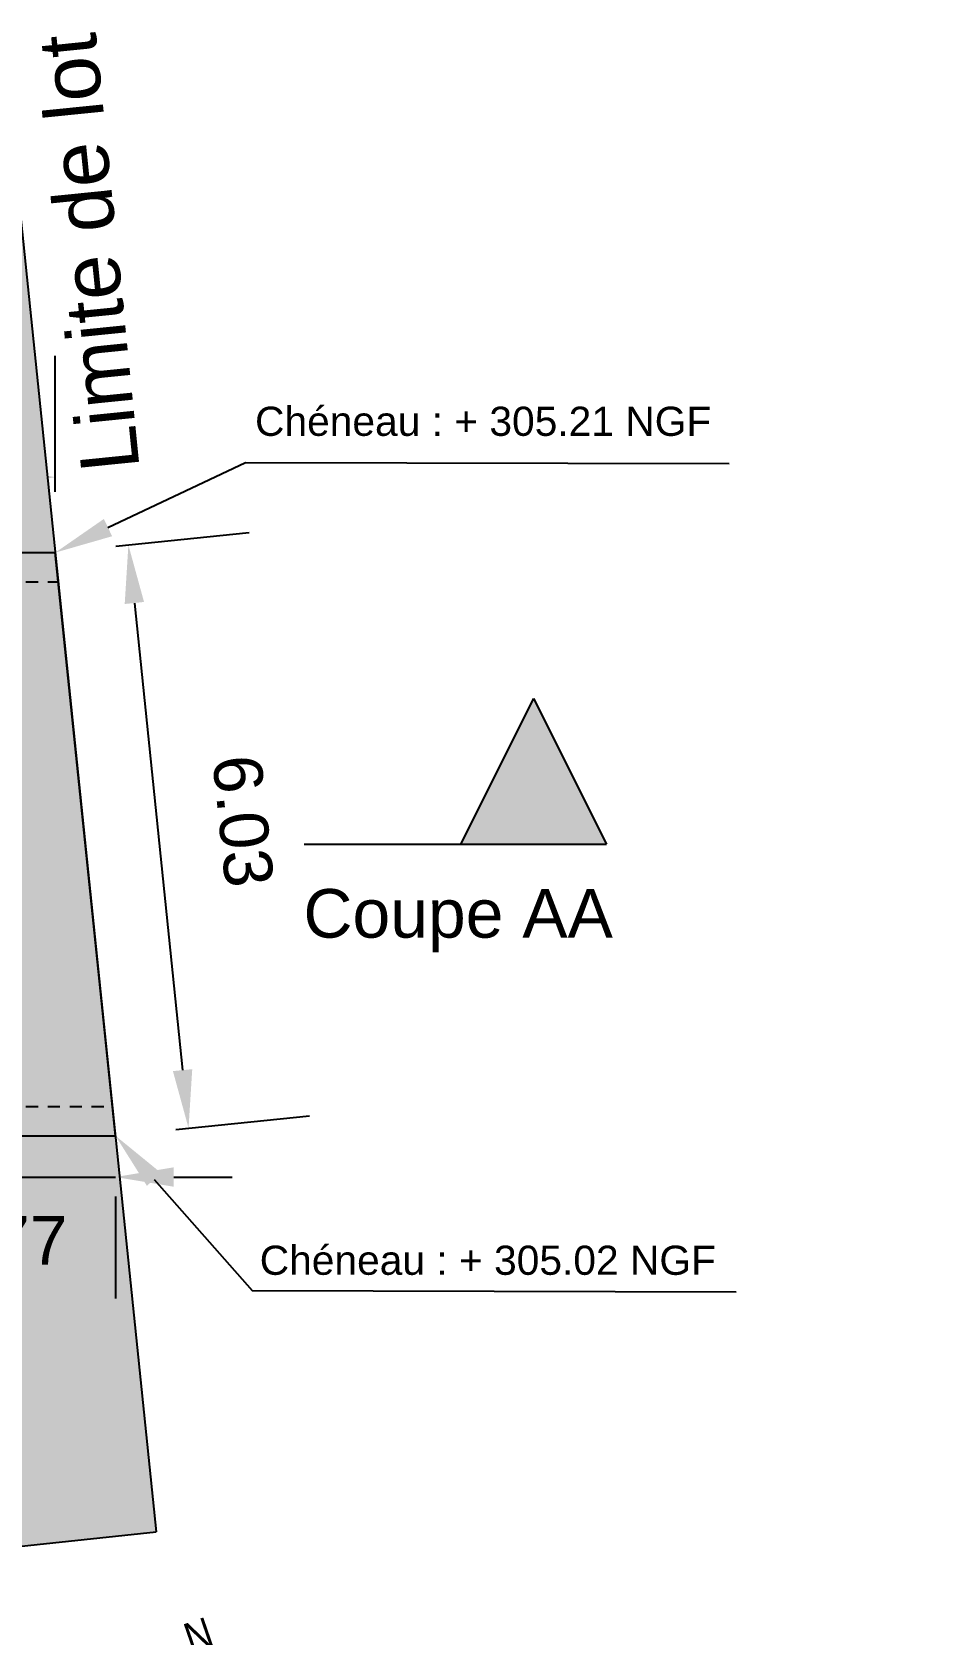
# Model space of a CAD drawing. Header units: millimetres. Extents: x 2331 to 2518, y 1657 to 1762.
# Drawn here: x 2446.39 to 2455.64, y 1734.89 to 1751.38 of the extents above; entities that cross this region are included whole.
import ezdxf
from ezdxf import colors
from ezdxf.entities.mleader import LeaderData, LeaderLine
from ezdxf.math import Vec2, Vec3

# ---------------------------------------------------------------- set-up
doc = ezdxf.new("R2010")
doc.units = ezdxf.units.MM
doc.linetypes.add('CACHE', pattern=[0.375, 0.25, -0.125])
for name, color, linetype in [('Cotations', 1, 'Continuous'), ('Espaces verts', 82, 'Continuous'), ('LimitesLot', 5, 'Continuous'), ('Maison', 7, 'Continuous'), ('Texte', 7, 'Continuous')]:
    doc.layers.add(name, color=color, linetype=linetype)
doc.styles.get("Standard").update_dxf_attribs({"font": 'arial.ttf'})
doc.dimstyles.new('ISO-25', dxfattribs={"dimtxt": 2.5, "dimasz": 2.5, "dimexe": 1.25, "dimexo": 0.625, "dimtad": 1, "dimtxsty": 'Standard', "dimcen": 2.5, "dimadec": 0, "dimazin": 0, "dimtfac": 1, "dimtmove": 0, "dimatfit": 3, "dimfxl": 1, "dimarcsym": 0})

# ---------------------------------------------------------------- blocks, each defined once
blk = doc.blocks.new('*D48')
at = {"layer": 'Cotations', "color": 0, "lineweight": -2, "transparency": 16777216}
for p, q in [((2443.482, 1746.653), (2443.482, 1748.054)), ((2446.634, 1746.653), (2446.634, 1748.054)), ((2444.082, 1746.804), (2446.034, 1746.804))]:
    blk.add_line(p, q, dxfattribs=at)
at = {"layer": 'Cotations', "color": 0, "transparency": 16777216}
for points in [[(2444.082, 1746.904), (2444.082, 1746.704), (2443.482, 1746.804)], [(2446.034, 1746.904), (2446.034, 1746.704), (2446.634, 1746.804)]]:
    blk.add_solid(points, dxfattribs=at)
at = {"layer": 'Defpoints', "color": 0, "transparency": 16777216}
for p in [(2446.634, 1746.804), (2443.482, 1746.028), (2446.634, 1746.028)]:
    blk.add_point(p, dxfattribs=at)
at = {"layer": 'Cotations', "color": 0, "transparency": 16777216, "insert": (2445.07, 1747.684), "char_height": 0.5, "attachment_point": 5}
blk.add_mtext('3.15', dxfattribs=at)
blk = doc.blocks.new('*D55')
at = {"layer": 'Cotations', "color": 0, "lineweight": -2, "transparency": 16777216}
for p, q in [((2442.882, 1739.603), (2442.282, 1739.603)), ((2443.482, 1739.603), (2447.253, 1739.603)), ((2447.853, 1739.603), (2448.453, 1739.603)), ((2443.482, 1739.403), (2443.482, 1738.353)), ((2447.253, 1739.403), (2447.253, 1738.353))]:
    blk.add_line(p, q, dxfattribs=at)
at = {"layer": 'Cotations', "color": 0, "transparency": 16777216}
for points in [[(2442.882, 1739.703), (2442.882, 1739.503), (2443.482, 1739.603)], [(2447.853, 1739.703), (2447.853, 1739.503), (2447.253, 1739.603)]]:
    blk.add_solid(points, dxfattribs=at)
at = {"layer": 'Defpoints', "color": 0, "transparency": 16777216}
for p in [(2443.482, 1740.028), (2447.253, 1740.028), (2447.253, 1739.603)]:
    blk.add_point(p, dxfattribs=at)
at = {"layer": 'Cotations', "color": 0, "transparency": 16777216, "insert": (2446.08, 1738.947), "char_height": 0.5, "attachment_point": 5}
blk.add_mtext('3.77', dxfattribs=at)
blk = doc.blocks.new('*D49')
at = {"layer": 'Cotations', "color": 0, "lineweight": -2, "transparency": 16777216}
for p, q in [((2447.256, 1746.093), (2448.63, 1746.234)), ((2447.448, 1745.509), (2447.944, 1740.703)), ((2447.875, 1740.093), (2449.249, 1740.234))]:
    blk.add_line(p, q, dxfattribs=at)
at = {"layer": 'Cotations', "color": 0, "transparency": 16777216}
for points in [[(2447.547, 1745.52), (2447.348, 1745.499), (2447.386, 1746.106)], [(2448.043, 1740.713), (2447.844, 1740.693), (2448.005, 1740.106)]]:
    blk.add_solid(points, dxfattribs=at)
at = {"layer": 'Defpoints', "color": 0, "transparency": 16777216}
for p in [(2446.634, 1746.028), (2448.005, 1740.106), (2447.253, 1740.028)]:
    blk.add_point(p, dxfattribs=at)
at = {"layer": 'Cotations', "color": 0, "transparency": 16777216, "insert": (2448.564, 1743.266), "char_height": 0.5, "attachment_point": 5, "rotation": 275.8917}
blk.add_mtext('6.03', dxfattribs=at)

msp = doc.modelspace()

# ---------------------------------------------------------------- hatches: boundary and pattern name
at = {"layer": 'Espaces verts', "true_color": 0x939598, "transparency": 33554508}
h = msp.add_hatch(color=252, dxfattribs=at)
h.dxf.hatch_style = 1
h.paths.add_polyline_path([(2439.982, 1746.328), (2443.482, 1746.328), (2443.482, 1746.028), (2446.634, 1746.028), (2446.19, 1750.328), (2439.982, 1750.328)])
h.paths.add_polyline_path([(2447.253, 1740.028), (2443.482, 1740.028), (2443.482, 1739.728), (2443.182, 1739.728), (2443.63, 1735.525), (2447.673, 1735.954)])
at = {"layer": 'Maison', "true_color": 0x991b1e, "transparency": 33554508}
h = msp.add_hatch(color=244, dxfattribs=at)
h.dxf.hatch_style = 1
h.paths.add_polyline_path([(2443.482, 1746.328), (2427.982, 1746.328), (2427.982, 1743.028), (2443.482, 1743.028)])
h.paths.add_polyline_path([(2443.482, 1743.028), (2427.982, 1743.028), (2427.982, 1739.728), (2431.482, 1739.728), (2431.482, 1737.228), (2439.982, 1737.228), (2439.982, 1739.728), (2443.482, 1739.728)])
h.paths.add_polyline_path([(2439.982, 1750.328), (2430.882, 1750.328), (2430.882, 1746.328), (2439.982, 1746.328)])
h.paths.add_polyline_path([(2446.634, 1746.028), (2443.482, 1746.028), (2443.482, 1740.028), (2447.253, 1740.028)])
at = {"layer": 'Texte', "true_color": 0x939598, "transparency": 33554508}
h = msp.add_hatch(dxfattribs=at)
h.set_pattern_fill('ANGLE', color=252)
h.set_pattern_definition([(0, (73.632, 21.7336), (0, 6.985), [5.08, -1.905]), (90, (73.632, 21.7336), (-6.985, 4e-16), [5.08, -1.905])])
h.paths.add_polyline_path([(2452.304, 1743.028), (2451.554, 1744.528), (2450.804, 1743.028)])
h = msp.add_hatch(color=252, dxfattribs=at)
h.dxf.hatch_style = 1
h.paths.add_polyline_path([(2451.554, 1744.528), (2450.804, 1743.028), (2452.304, 1743.028)])

# ---------------------------------------------------------------- linework, layer by layer
at = {"layer": 'LimitesLot', "transparency": 33554636}
for p in [(2446.19, 1750.328), (2442.701, 1735.427)]:
    msp.add_line(p, (2447.673, 1735.954), dxfattribs=at)
at = {"layer": 'Maison', "transparency": 33554636}
for p, q in [((2443.482, 1746.028), (2446.634, 1746.028)), ((2447.253, 1740.028), (2446.634, 1746.028)), ((2443.482, 1740.028), (2447.253, 1740.028))]:
    msp.add_line(p, q, dxfattribs=at)
at = {"layer": 'Maison', "linetype": 'CACHE', "ltscale": 0.5, "transparency": 33554636}
for p, q in [((2443.182, 1745.728), (2446.665, 1745.728)), ((2443.182, 1740.328), (2447.222, 1740.328))]:
    msp.add_line(p, q, dxfattribs=at)
at = {"layer": 'Maison', "transparency": 33554636}
msp.add_lwpolyline([(2446.356, 1743.422, 0, 0.4, 0), (2445.786, 1743.418, 0, 0, 0), (2444.831, 1743.413, 0, 0, 0)], format="xyseb", dxfattribs=at)
at = {"layer": 'Texte', "transparency": 33554636}
for p, q in [((2451.554, 1744.528), (2450.804, 1743.028)), ((2451.554, 1744.528), (2452.304, 1743.028)), ((2449.194, 1743.028), (2452.304, 1743.028))]:
    msp.add_line(p, q, dxfattribs=at)

# ---------------------------------------------------------------- texts
at = {"linetype": 'Continuous', "transparency": 33554636, "width": 0.85}
msp.add_text('N', height=0.32, rotation=19, dxfattribs=at).set_placement((2448.031, 1734.689))
at = {"layer": 'Texte', "transparency": 33554636, "insert": (2446.905, 1746.834), "char_height": 0.6, "attachment_point": 1, "rotation": 95.7628}
msp.add_mtext_dynamic_manual_height_columns('Limite de lot', width=14.37275, gutter_width=12.5, heights=[2.279], dxfattribs=at)
at = {"layer": 'Texte', "transparency": 33554636, "attachment_point": 1}
for s, width, heights, insert, char_height in [('Chéneau : + 305.21 NGF', 5.40111, [0.63], (2448.689, 1747.529), 0.3), ('Coupe AA', 4.63344, [0.702], (2449.187, 1742.566), 0.5), ('Chéneau : + 305.02 NGF', 5.40111, [0.63], (2448.737, 1738.897), 0.3)]:
    msp.add_mtext_dynamic_manual_height_columns(s, width=width, gutter_width=12.5, heights=heights, dxfattribs=dict(at, insert=insert, char_height=char_height))

# ---------------------------------------------------------------- dimensions: what is measured, and where the dimension line sits
at = {"layer": 'Cotations', "transparency": 33554636}
for base, p1, p2, override, picture, middle in [((2446.634, 1746.804), (2443.482, 1746.028), (2446.634, 1746.028), {"dimtxt": 0.5, "dimasz": 0.6, "dimzin": 0, "dimdsep": 46}, '*D48', (2445.07, 1746.804)), ((2447.253, 1739.603), (2443.482, 1740.028), (2447.253, 1740.028), {"dimtxt": 0.5, "dimasz": 0.6, "dimzin": 0, "dimdsep": 46, "dimtmove": 2}, '*D55', (2446.08, 1738.947))]:
    dim = msp.add_linear_dim(base=base, p1=p1, p2=p2, dimstyle='ISO-25', override=override, dxfattribs=at)
    dim.commit()
    dim.dimension.update_dxf_attribs({"geometry": picture, "text_midpoint": middle, "dimtype": 160})
dim = msp.add_linear_dim(base=(2448.005, 1740.106), p1=(2446.634, 1746.028), p2=(2447.253, 1740.028), angle=275.8917, dimstyle='ISO-25', override={"dimtxt": 0.5, "dimasz": 0.6, "dimdsep": 46}, dxfattribs=at)
dim.commit()
dim.dimension.update_dxf_attribs({"geometry": '*D49', "text_midpoint": (2447.689, 1743.175), "dimtype": 161})

# ---------------------------------------------------------------- leaders
at = {"layer": 'Texte', "transparency": 33554636}
ml = msp.add_multileader_mtext('Standard', dxfattribs=at)
ml.set_content('', color=256)
ml.set_leader_properties()
ml.build(insert=Vec2(0, 0))
ml.multileader.update_dxf_attribs({"arrow_head_size": 0.6})
ctx = ml.context
ctx.base_point, ctx.arrow_head_size, ctx.plane_origin, ctx.plane_x_axis, ctx.plane_y_axis = Vec3(2453.569, 1746.945), 0.6, Vec3(2450.583, 1748.744), Vec3(0.999998, -0.002187), Vec3(0.002187, 0.999998)
notes = []
notes.append((ctx, [(0, (1, 1, 0), (2448.59, 1746.956), (0.999998, -0.002187), 4.979, [(0, [(2446.634, 1746.028)], 0, [])])]))
ctx.mtext.insert, ctx.mtext.text_direction, ctx.mtext.rotation, ctx.mtext.flow_direction = Vec3(2455.573, 1748.941), Vec3(0.999998, -0.002187), 6.280999, 5
ml = msp.add_multileader_mtext('Standard', dxfattribs=at)
ml.set_content('', color=256)
ml.set_leader_properties()
ml.build(insert=Vec2(0, 0))
ml.multileader.update_dxf_attribs({"arrow_head_size": 0.6})
ctx = ml.context
ctx.base_point, ctx.arrow_head_size, ctx.plane_origin, ctx.plane_x_axis, ctx.plane_y_axis = Vec3(2453.639, 1738.423), 0.6, Vec3(2447.253, 1740.028), Vec3(0.999998, -0.002187), Vec3(0.002187, 0.999998)
notes.append((ctx, [(0, (1, 1, 0), (2448.66, 1738.434), (0.999998, -0.002187), 4.979, [(0, [(2447.253, 1740.028)], 0, [])])]))
ctx.mtext.insert, ctx.mtext.text_direction, ctx.mtext.rotation, ctx.mtext.flow_direction = Vec3(2455.643, 1740.418), Vec3(0.999998, -0.002187), 6.280999, 5
for ctx, leaders in notes:
    for number, flags, end, landing, length, lines in leaders:
        leader = LeaderData()
        leader.index, (leader.has_last_leader_line, leader.has_dogleg_vector, leader.attachment_direction) = number, flags
        leader.last_leader_point, leader.dogleg_vector, leader.dogleg_length = Vec3(end), Vec3(landing), length
        for number, points, colour, breaks in lines:
            line = LeaderLine()
            line.index, line.vertices, line.color, line.breaks = number, Vec3.list(points), colors.encode_raw_color(colour), breaks
            leader.lines.append(line)
        ctx.leaders.append(leader)

doc.saveas('drawing.dxf')
